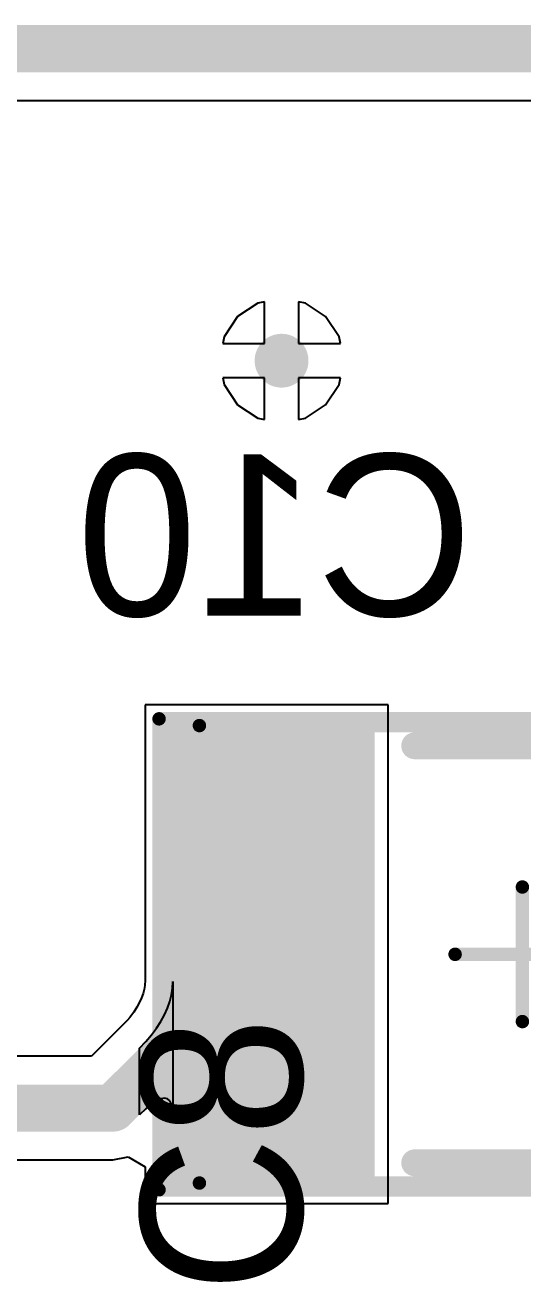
# Model space of a CAD drawing. Header units: millimetres. Extents: x 0.26 to 7.33, y 1.06 to 4.59.
# Drawn here: x 4.293 to 4.4386, y 3.9805 to 4.3482 of the extents above; entities that cross this region are included whole.
import ezdxf

# ---------------------------------------------------------------- set-up
doc = ezdxf.new("R2010")
doc.units = ezdxf.units.MM
doc.header["$MEASUREMENT"] = 0
for name, color, linetype in [('BottomLayer', 5, 'Continuous'), ('BottomOverlay', 54, 'Continuous'), ('BottomPaste', 16, 'Continuous'), ('BottomSolder', 6, 'Continuous'), ('Mechanical13', 56, 'Continuous'), ('Mechanical15', 56, 'Continuous'), ('MultiLayer', 9, 'Continuous'), ('TopLayer', 1, 'Continuous'), ('TopOverlay', 2, 'Continuous'), ('ViaHoleLayer', 16, 'Continuous')]:
    doc.layers.add(name, color=color, linetype=linetype)

# ---------------------------------------------------------------- blocks, each defined once
blk = doc.blocks.new('1812_B_81')
at = {"layer": 'BottomLayer'}
for points in [[(-0.10236, 0.06496), (-0.10236, -0.06496), (-0.04724, 0.06496), (-0.04724, -0.06496)], [(0.04724, 0.06496), (0.04724, -0.06496), (0.10236, 0.06496), (0.10236, -0.06496)]]:
    blk.add_solid(points, dxfattribs=at)
at = {"layer": 'BottomOverlay', "const_width": 0.00787}
for points in [[(-0.0315, 0.06102), (0.0315, 0.06102)], [(-0.0315, -0.06102), (0.0315, -0.06102)]]:
    blk.add_lwpolyline(points, dxfattribs=at)
at = {"layer": 'BottomOverlay', "const_width": 0.00394}
for points in [[(-0.03346, 0.06102, 1), (-0.02953, 0.06102, 1)], [(0.02953, 0.06102, 1), (0.03346, 0.06102, 1)], [(-0.03346, -0.06102, 1), (-0.02953, -0.06102, 1)], [(0.02953, -0.06102, 1), (0.03346, -0.06102, 1)]]:
    blk.add_lwpolyline(points, format="xyb", close=True, dxfattribs=at)
at = {"layer": 'BottomPaste'}
for points in [[(-0.10236, 0.06496), (-0.10236, -0.06496), (-0.04724, 0.06496), (-0.04724, -0.06496)], [(0.04724, 0.06496), (0.04724, -0.06496), (0.10236, 0.06496), (0.10236, -0.06496)]]:
    blk.add_solid(points, dxfattribs=at)
at = {"layer": 'BottomSolder'}
for points in [[(-0.10636, 0.06896), (-0.10636, -0.06896), (-0.04324, 0.06896), (-0.04324, -0.06896)], [(0.04324, 0.06896), (0.04324, -0.06896), (0.10636, 0.06896), (0.10636, -0.06896)]]:
    blk.add_solid(points, dxfattribs=at)
at = {"layer": 'Mechanical13', "const_width": 0.00394}
for points in [[(-0.09449, -0.06693), (-0.09449, 0.06693)], [(-0.09449, 0.06693), (0.09449, 0.06693)], [(0.09449, -0.06693), (0.09449, 0.06693)], [(-0.09449, -0.06693), (0.09449, -0.06693)]]:
    blk.add_lwpolyline(points, dxfattribs=at)
at = {"layer": 'Mechanical13', "const_width": 0.00197}
for points in [[(-0.09547, 0.06693, 1), (-0.0935, 0.06693, 1)], [(-0.09547, 0.06693, 1), (-0.0935, 0.06693, 1)], [(0.0935, 0.06693, 1), (0.09547, 0.06693, 1)], [(0.0935, 0.06693, 1), (0.09547, 0.06693, 1)], [(-0.09547, -0.06693, 1), (-0.0935, -0.06693, 1)], [(-0.09547, -0.06693, 1), (-0.0935, -0.06693, 1)], [(0.0935, -0.06693, 1), (0.09547, -0.06693, 1)], [(0.0935, -0.06693, 1), (0.09547, -0.06693, 1)]]:
    blk.add_lwpolyline(points, format="xyb", close=True, dxfattribs=at)
at = {"layer": 'Mechanical15', "const_width": 0.00394}
for points in [[(-0.1063, -0.0689), (-0.1063, 0.0689)], [(-0.1063, 0.0689), (0.1063, 0.0689)], [(0.1063, -0.0689), (0.1063, 0.0689)], [(0, -0.01969), (0, 0.01969)], [(-0.01969, 0), (0.01969, 0)], [(-0.1063, -0.0689), (0.1063, -0.0689)]]:
    blk.add_lwpolyline(points, dxfattribs=at)
at = {"layer": 'Mechanical15', "const_width": 0.00197}
for points in [[(-0.10728, 0.0689, 1), (-0.10532, 0.0689, 1)], [(-0.10728, 0.0689, 1), (-0.10532, 0.0689, 1)], [(0.10532, 0.0689, 1), (0.10728, 0.0689, 1)], [(0.10532, 0.0689, 1), (0.10728, 0.0689, 1)], [(-0.00098, 0.01969, 1), (0.00098, 0.01969, 1)], [(-0.02067, 0, 1), (-0.0187, 0, 1)], [(0.0187, 0, 1), (0.02067, 0, 1)], [(-0.00098, -0.01969, 1), (0.00098, -0.01969, 1)], [(-0.10728, -0.0689, 1), (-0.10532, -0.0689, 1)], [(-0.10728, -0.0689, 1), (-0.10532, -0.0689, 1)], [(0.10532, -0.0689, 1), (0.10728, -0.0689, 1)], [(0.10532, -0.0689, 1), (0.10728, -0.0689, 1)]]:
    blk.add_lwpolyline(points, format="xyb", close=True, dxfattribs=at)

msp = doc.modelspace()

# ---------------------------------------------------------------- linework, layer by layer
at = {"layer": 'BottomLayer'}
for p, q in [((3.944, 4.32612), (4.45698, 4.32612)), ((4.36103, 4.26684), (4.35511, 4.26289)), ((4.363, 4.26723), (4.36103, 4.26684)), ((4.363, 4.255), (4.363, 4.26723)), ((4.37497, 4.26684), (4.373, 4.26723)), ((4.373, 4.26723), (4.373, 4.255)), ((4.38089, 4.26289), (4.37497, 4.26684)), ((4.35511, 4.26289), (4.35116, 4.25697)), ((4.38484, 4.25697), (4.38089, 4.26289)), ((4.35116, 4.25697), (4.35077, 4.255)), ((4.35077, 4.255), (4.363, 4.255)), ((4.373, 4.255), (4.38523, 4.255)), ((4.38523, 4.255), (4.38484, 4.25697)), ((4.363, 4.245), (4.35077, 4.245)), ((4.35077, 4.245), (4.35116, 4.24303)), ((4.363, 4.23277), (4.363, 4.245)), ((4.38523, 4.245), (4.373, 4.245)), ((4.373, 4.245), (4.373, 4.23277)), ((4.38484, 4.24303), (4.38523, 4.245)), ((4.35116, 4.24303), (4.35511, 4.23711)), ((4.38089, 4.23711), (4.38484, 4.24303)), ((4.35511, 4.23711), (4.36103, 4.23316)), ((4.37497, 4.23316), (4.38089, 4.23711)), ((4.36103, 4.23316), (4.363, 4.23277)), ((4.373, 4.23277), (4.37497, 4.23316)), ((4.39921, 4.14926), (4.32809, 4.14926)), ((4.32809, 4.14926), (4.32809, 4.06886)), ((4.39921, 4.00334), (4.39921, 4.14926)), ((4.32798, 4.06721), (4.32781, 4.06605)), ((4.32806, 4.06875), (4.32798, 4.06721)), ((4.32809, 4.06886), (4.32806, 4.06875)), ((4.33611, 4.0664), (4.33621, 4.06835)), ((4.33621, 4.06835), (4.33621, 4.02937)), ((4.32707, 4.06358), (4.32647, 4.06225)), ((4.32751, 4.06484), (4.32707, 4.06358)), ((4.32781, 4.06605), (4.32751, 4.06484)), ((4.33533, 4.0625), (4.33582, 4.06445)), ((4.33582, 4.06445), (4.33611, 4.0664)), ((4.3257, 4.06085), (4.32474, 4.05938)), ((4.32647, 4.06225), (4.3257, 4.06085)), ((4.33377, 4.0586), (4.33465, 4.06055)), ((4.33465, 4.06055), (4.33533, 4.0625)), ((4.32284, 4.05697), (4.31236, 4.04648)), ((4.3236, 4.05785), (4.32284, 4.05697)), ((4.32474, 4.05938), (4.3236, 4.05785)), ((4.33143, 4.05471), (4.3327, 4.05666)), ((4.3327, 4.05666), (4.33377, 4.0586)), ((4.32832, 4.05081), (4.32997, 4.05276)), ((4.32997, 4.05276), (4.33143, 4.05471)), ((4.32646, 4.04886), (4.32832, 4.05081)), ((4.32646, 4.02937), (4.32646, 4.04886)), ((4.31236, 4.04648), (4.2658, 4.04648)), ((4.33377, 4.03424), (4.3327, 4.03405)), ((4.33465, 4.03405), (4.33377, 4.03424)), ((4.32832, 4.03113), (4.32646, 4.02937)), ((4.32997, 4.03249), (4.32832, 4.03113)), ((4.33143, 4.03347), (4.32997, 4.03249)), ((4.3327, 4.03405), (4.33143, 4.03347)), ((4.33533, 4.03347), (4.33465, 4.03405)), ((4.33582, 4.03249), (4.33533, 4.03347)), ((4.33611, 4.03113), (4.33582, 4.03249)), ((4.33621, 4.02937), (4.33611, 4.03113)), ((4.2658, 4.01612), (4.31865, 4.01612)), ((4.31865, 4.01612), (4.32309, 4.017)), ((4.32309, 4.017), (4.32809, 4.01414)), ((4.32809, 4.01414), (4.32809, 4.00334)), ((4.32809, 4.00334), (4.39921, 4.00334))]:
    msp.add_line(p, q, dxfattribs=at)
at = {"layer": 'BottomLayer', "const_width": 0.01378}
for points in [[(3.944, 4.3413), (4.46203, 4.3413)], [(4.31865, 4.0313), (4.36365, 4.0763)], [(4.23491, 4.0313), (4.31865, 4.0313)]]:
    msp.add_lwpolyline(points, dxfattribs=at)
at = {"layer": 'BottomLayer'}
for points, const_width in [([(4.36406, 4.25, 1), (4.37194, 4.25, 1)], 0.00787), ([(4.3602, 4.0763, 1), (4.36709, 4.0763, 1)], 0.00689), ([(4.3152, 4.0313, 1), (4.32209, 4.0313, 1)], 0.00689), ([(4.3152, 4.0313, 1), (4.32209, 4.0313, 1)], 0.00689)]:
    msp.add_lwpolyline(points, format="xyb", close=True, dxfattribs=dict(at, const_width=const_width))
at = {"layer": 'MultiLayer', "const_width": 0.00787}
msp.add_lwpolyline([(4.36406, 4.25, 1), (4.37194, 4.25, 1)], format="xyb", close=True, dxfattribs=at)
at = {"layer": 'TopLayer'}
for p, q in [((4.36103, 4.26684), (4.35511, 4.26289)), ((4.363, 4.26723), (4.36103, 4.26684)), ((4.363, 4.255), (4.363, 4.26723)), ((4.37497, 4.26684), (4.373, 4.26723)), ((4.373, 4.26723), (4.373, 4.255)), ((4.38089, 4.26289), (4.37497, 4.26684)), ((4.35511, 4.26289), (4.35116, 4.25697)), ((4.38484, 4.25697), (4.38089, 4.26289)), ((4.35116, 4.25697), (4.35077, 4.255)), ((4.35077, 4.255), (4.363, 4.255)), ((4.373, 4.255), (4.38523, 4.255)), ((4.38523, 4.255), (4.38484, 4.25697)), ((4.363, 4.245), (4.35077, 4.245)), ((4.35077, 4.245), (4.35116, 4.24303)), ((4.363, 4.23277), (4.363, 4.245)), ((4.38523, 4.245), (4.373, 4.245)), ((4.373, 4.245), (4.373, 4.23277)), ((4.38484, 4.24303), (4.38523, 4.245)), ((4.35116, 4.24303), (4.35511, 4.23711)), ((4.38089, 4.23711), (4.38484, 4.24303)), ((4.35511, 4.23711), (4.36103, 4.23316)), ((4.37497, 4.23316), (4.38089, 4.23711)), ((4.36103, 4.23316), (4.363, 4.23277)), ((4.373, 4.23277), (4.37497, 4.23316))]:
    msp.add_line(p, q, dxfattribs=at)
at = {"layer": 'TopLayer', "const_width": 0.00787}
msp.add_lwpolyline([(4.36406, 4.25, 1), (4.37194, 4.25, 1)], format="xyb", close=True, dxfattribs=at)
at = {"layer": 'ViaHoleLayer', "const_width": 0.00591}
msp.add_lwpolyline([(4.36505, 4.25, 1), (4.37095, 4.25, 1)], format="xyb", close=True, dxfattribs=at)

# ---------------------------------------------------------------- block references
at = {"rotation": 360}
msp.add_blockref('1812_B_81', (4.43845, 4.0763), dxfattribs=at)

# ---------------------------------------------------------------- texts
at = {"layer": 'BottomOverlay', "text_generation_flag": 2}
msp.add_text('C10', height=0.047244, dxfattribs=at).set_placement((4.424, 4.17535))
at = {"layer": 'TopOverlay'}
msp.add_text('C8', height=0.047244, rotation=90, dxfattribs=at).set_placement((4.374, 3.97724))

doc.saveas('drawing.dxf')
